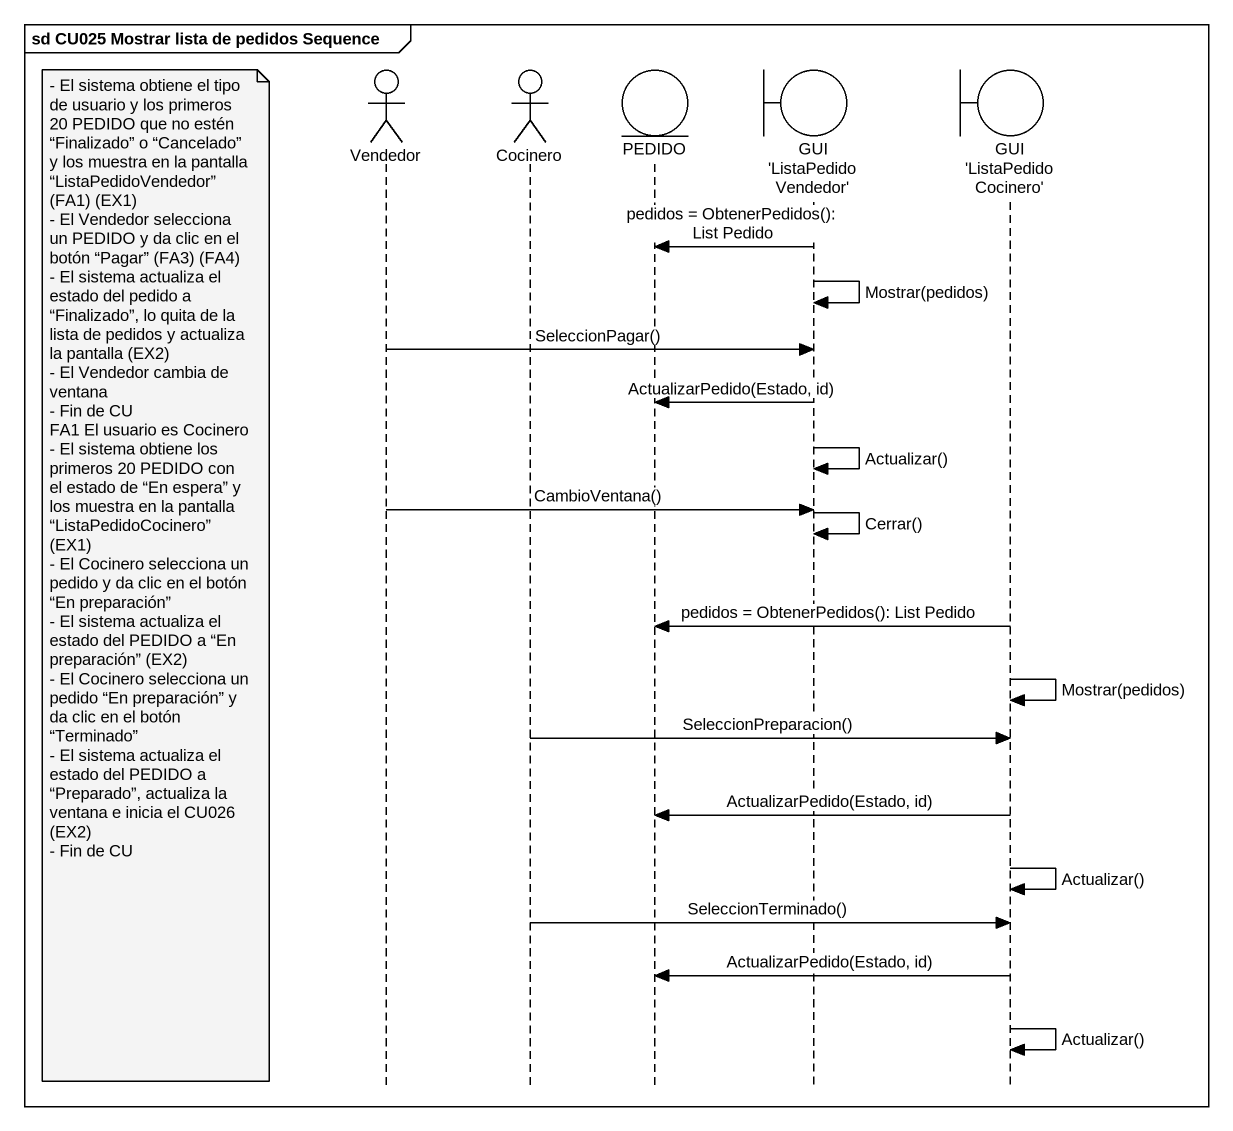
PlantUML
@startuml
mainframe sd CU025 Mostrar lista de pedidos Sequence
hide footbox
actor Vendedor
actor Cocinero
entity PEDIDO
boundary "GUI 'ListaPedidoVendedor'" as GUI_ListaPedidoVendedor
boundary "GUI 'ListaPedidoCocinero'" as GUI_ListaPedidoCocinero

GUI_ListaPedidoVendedor -> PEDIDO : pedidos = ObtenerPedidos(): List Pedido
GUI_ListaPedidoVendedor -> GUI_ListaPedidoVendedor : Mostrar(pedidos)
Vendedor -> GUI_ListaPedidoVendedor : SeleccionPagar()
GUI_ListaPedidoVendedor -> PEDIDO : ActualizarPedido(Estado, id)
GUI_ListaPedidoVendedor -> GUI_ListaPedidoVendedor : Actualizar()
Vendedor -> GUI_ListaPedidoVendedor : CambioVentana()
GUI_ListaPedidoVendedor -> GUI_ListaPedidoVendedor : Cerrar()
note left of Vendedor
  - El sistema obtiene el tipo de usuario y los primeros 20 PEDIDO que no estén “Finalizado” o “Cancelado” y los muestra en la pantalla “ListaPedidoVendedor” (FA1) (EX1)
  - El Vendedor selecciona un PEDIDO y da clic en el botón “Pagar” (FA3) (FA4)
  - El sistema actualiza el estado del pedido a “Finalizado”, lo quita de la lista de pedidos y actualiza la pantalla (EX2)
  - El Vendedor cambia de ventana
  - Fin de CU
  FA1 El usuario es Cocinero
  - El sistema obtiene los primeros 20 PEDIDO con el estado de “En espera” y los muestra en la pantalla “ListaPedidoCocinero” (EX1)
  - El Cocinero selecciona un pedido y da clic en el botón “En preparación”
  - El sistema actualiza el estado del PEDIDO a “En preparación” (EX2)
  - El Cocinero selecciona un pedido “En preparación” y da clic en el botón “Terminado”
  - El sistema actualiza el estado del PEDIDO a “Preparado”, actualiza la ventana e inicia el CU026 (EX2)
  - Fin de CU
end note
GUI_ListaPedidoCocinero -> PEDIDO : pedidos = ObtenerPedidos(): List Pedido
GUI_ListaPedidoCocinero -> GUI_ListaPedidoCocinero : Mostrar(pedidos)
Cocinero -> GUI_ListaPedidoCocinero : SeleccionPreparacion()
GUI_ListaPedidoCocinero -> PEDIDO : ActualizarPedido(Estado, id)
GUI_ListaPedidoCocinero -> GUI_ListaPedidoCocinero : Actualizar()
Cocinero -> GUI_ListaPedidoCocinero : SeleccionTerminado()
GUI_ListaPedidoCocinero -> PEDIDO : ActualizarPedido(Estado, id)
GUI_ListaPedidoCocinero -> GUI_ListaPedidoCocinero : Actualizar()
@enduml
